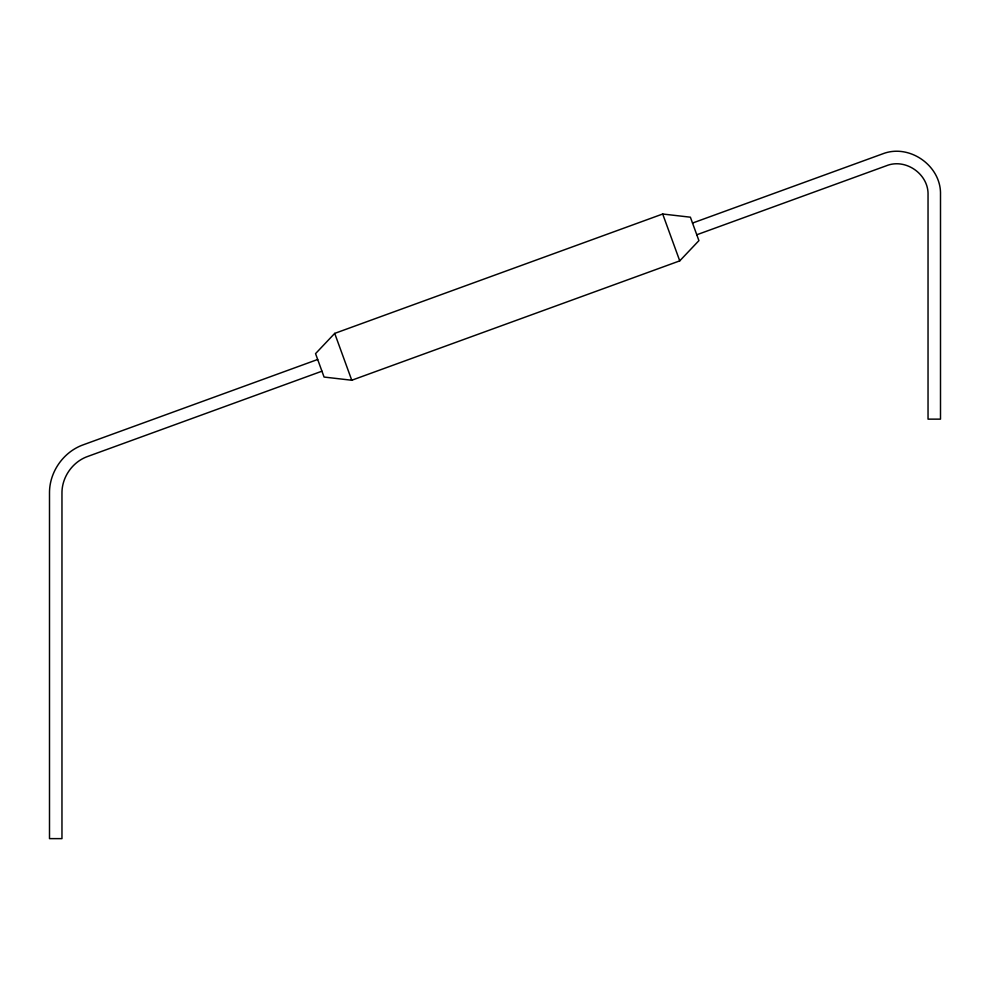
<?xml version="1.0" encoding="UTF-8"?>
<svg xmlns="http://www.w3.org/2000/svg" width="990" height="990" viewBox="0 0 990 990"><rect width="100%" height="100%" fill="white"/><g stroke="black" fill="none" stroke-linecap="round" stroke-linejoin="round"><path stroke-width="1.49" d="M334.707 333.395L315.55 353.628L324.077 377.054L351.759 380.247L679.746 260.865L698.915 240.632L690.389 217.194L662.694 214.013L334.707 333.395L351.759 380.247M317.679 359.481L83.259 444.807C63.422 451.848 49.339 471.97 49.5 493.02L49.5 838.629L61.962 838.629L61.962 493.329C61.751 477.18 72.567 461.736 87.813 456.415L321.936 371.2M692.517 223.059L882.511 153.908C909.265 143.29 941.329 165.738 940.5 194.51L940.5 419.141L928.038 419.141L928.038 195.018C928.855 174.178 905.602 157.893 886.298 165.788L696.787 234.766M662.694 214.013L679.746 260.865"/></g></svg>
